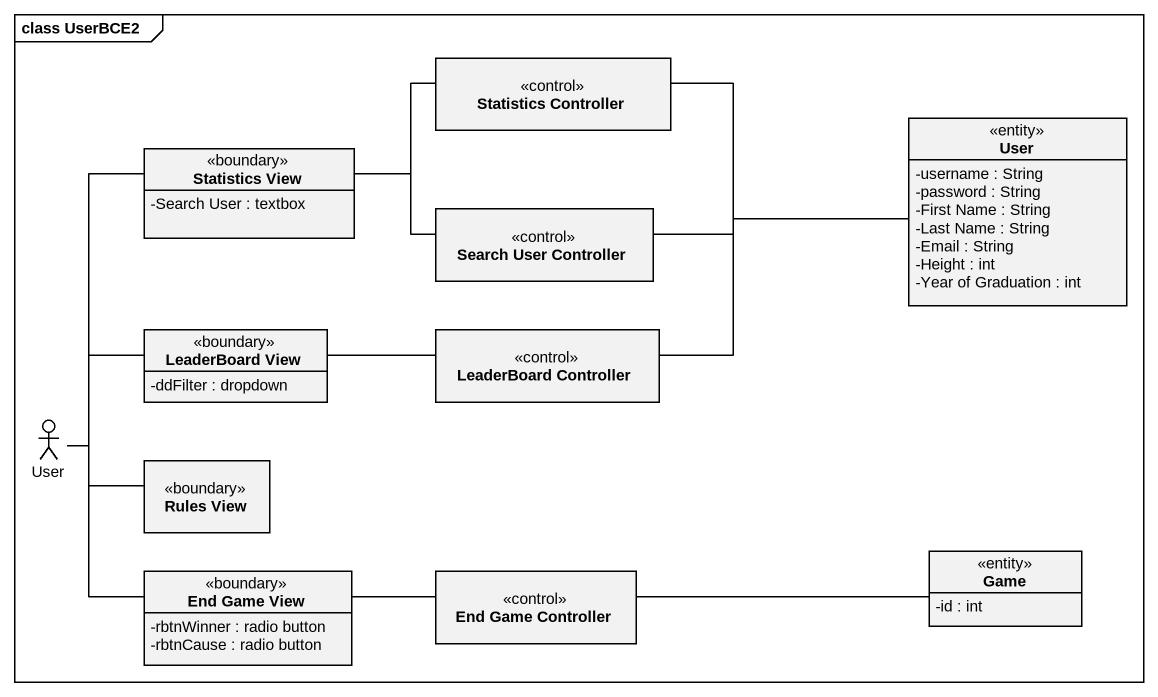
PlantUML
@startuml
mainframe class UserBCE2
allowmixing
hide circle
hide empty members
skinparam classAttributeIconSize 0
class "Statistics Controller" as Statistics_Controller <<control>>
class User <<entity>> {
  -username : String
  -password : String
  -First Name : String
  -Last Name : String
  -Email : String
  -Height : int
  -Year of Graduation : int
}
class "Statistics View" as Statistics_View <<boundary>> {
  -Search User : textbox
}
class "Search User Controller" as Search_User_Controller <<control>>
class "LeaderBoard View" as LeaderBoard_View <<boundary>> {
  -ddFilter : dropdown
}
class "LeaderBoard Controller" as LeaderBoard_Controller <<control>>
actor "User" as User_2
class "Rules View" as Rules_View <<boundary>>
class "End Game View" as End_Game_View <<boundary>> {
  -rbtnWinner : radio button
  -rbtnCause : radio button
}
class "End Game Controller" as End_Game_Controller <<control>>
class Game <<entity>> {
  -id : int
}
Statistics_Controller -right- User
Statistics_View -right- Statistics_Controller
Statistics_View -right- Search_User_Controller
Search_User_Controller -right- User
LeaderBoard_View -right- LeaderBoard_Controller
LeaderBoard_Controller -right- User
User_2 -up- Statistics_View
User_2 -right- LeaderBoard_View
User_2 -right- Rules_View
User_2 -- End_Game_View
End_Game_View -right- End_Game_Controller
End_Game_Controller -right- Game
@enduml
